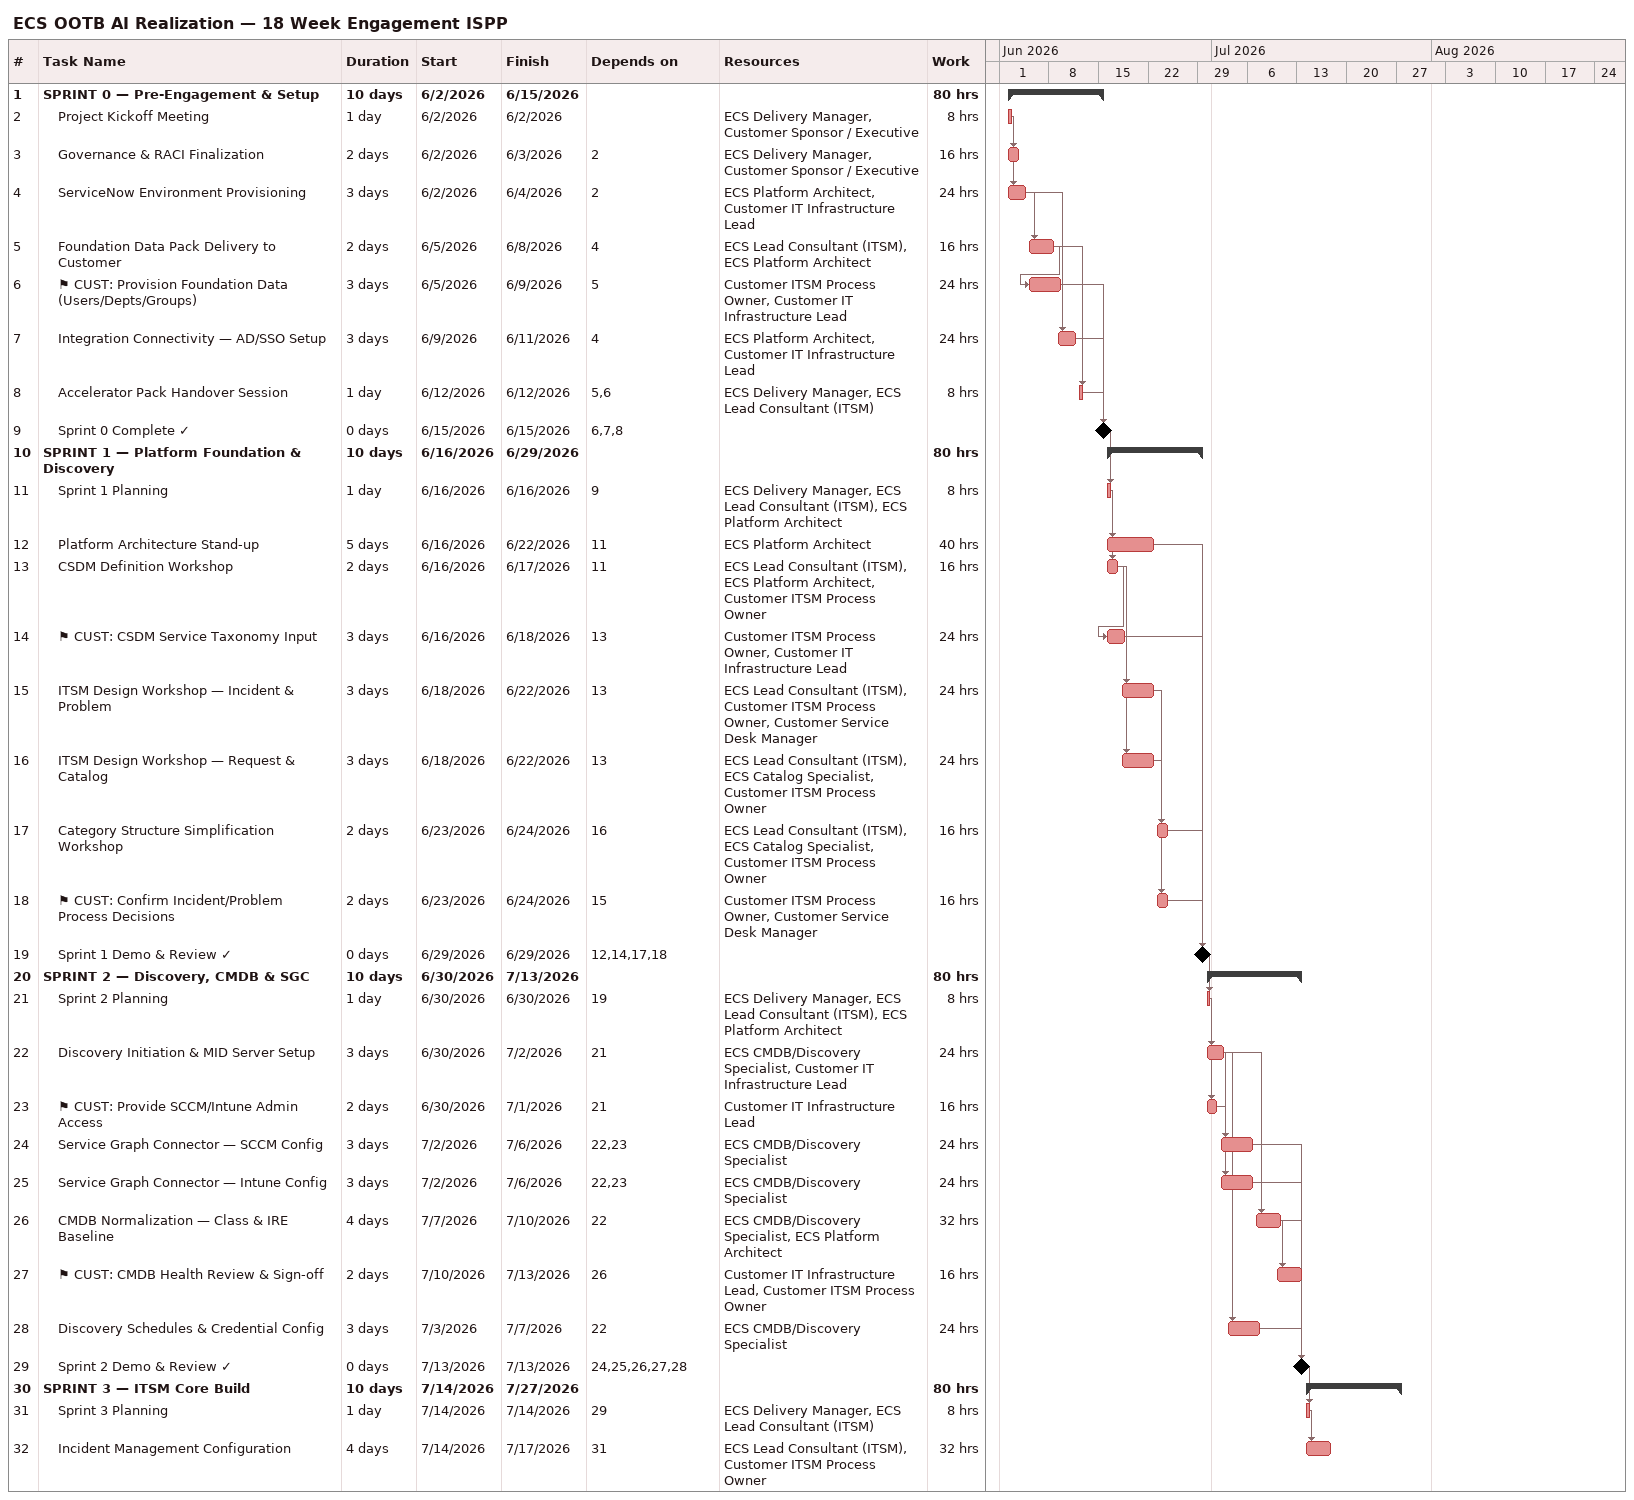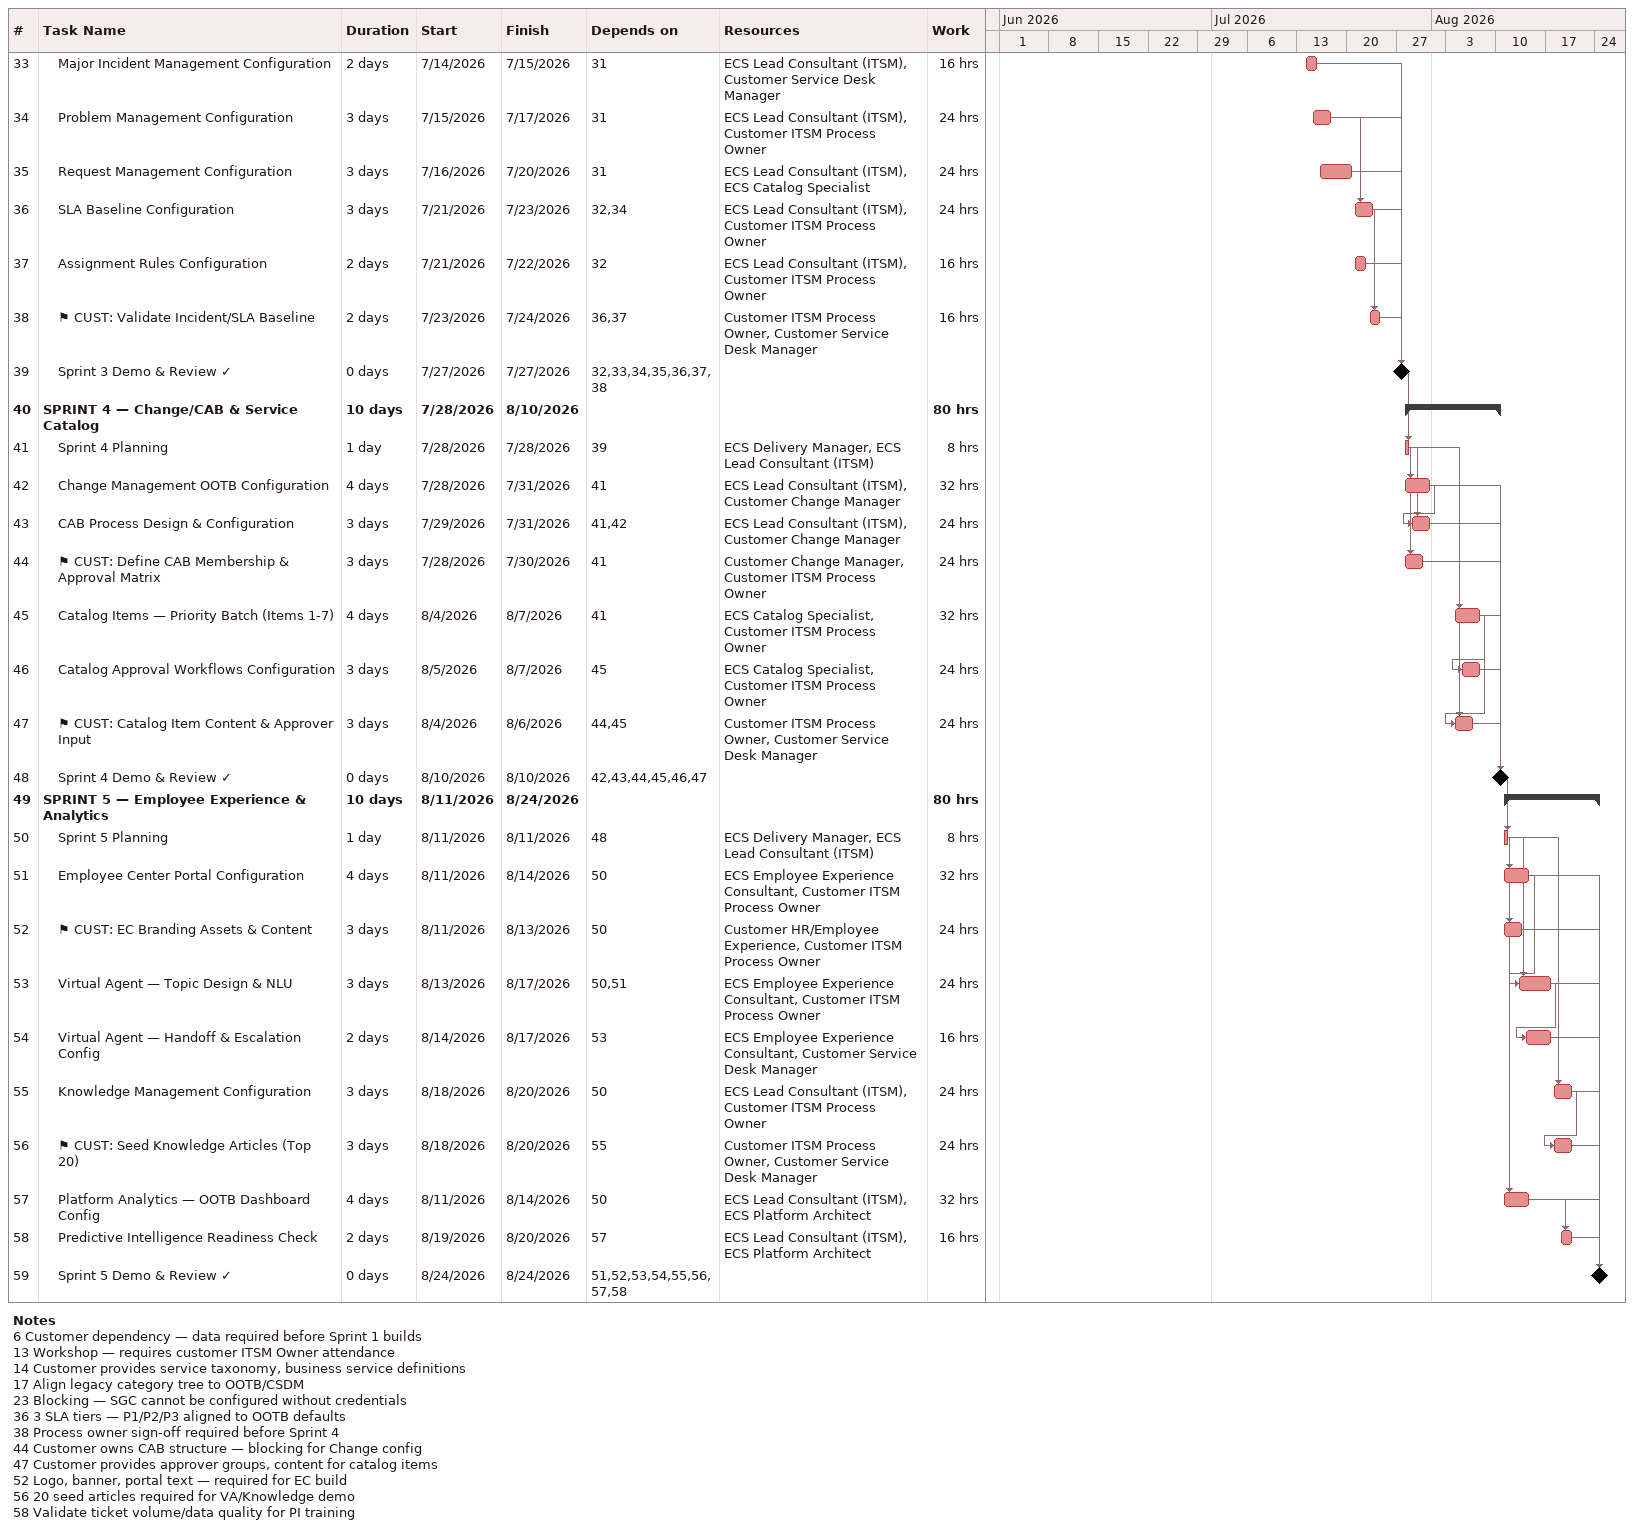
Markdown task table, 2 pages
ECS OOTB AI Realization — 18 Week Engagement ISPP

| ID | Level | Task | Duration | Start | Finish | Predecessors | Resources | Work (h) |
|---|---|---|---|---|---|---|---|---|
| 1 | 1 | **SPRINT 0 — Pre-Engagement & Setup** | 10d | 2026-06-02 | 2026-06-15 |  |  | 80 |
| 2 | 2 | Project Kickoff Meeting | 1d | 2026-06-02 | 2026-06-02 |  | ECS Delivery Manager, Customer Sponsor / Executive | 8 |
| 3 | 2 | Governance & RACI Finalization | 2d | 2026-06-02 | 2026-06-03 | 2 | ECS Delivery Manager, Customer Sponsor / Executive | 16 |
| 4 | 2 | ServiceNow Environment Provisioning | 3d | 2026-06-02 | 2026-06-04 | 2 | ECS Platform Architect, Customer IT Infrastructure Lead | 24 |
| 5 | 2 | Foundation Data Pack Delivery to Customer | 2d | 2026-06-05 | 2026-06-08 | 4 | ECS Lead Consultant (ITSM), ECS Platform Architect | 16 |
| 6 | 2 | ⚑ CUST: Provision Foundation Data (Users/Depts/Groups) | 3d | 2026-06-05 | 2026-06-09 | 5 | Customer ITSM Process Owner, Customer IT Infrastructure Lead | 24 |
| 7 | 2 | Integration Connectivity — AD/SSO Setup | 3d | 2026-06-09 | 2026-06-11 | 4 | ECS Platform Architect, Customer IT Infrastructure Lead | 24 |
| 8 | 2 | Accelerator Pack Handover Session | 1d | 2026-06-12 | 2026-06-12 | 5, 6 | ECS Delivery Manager, ECS Lead Consultant (ITSM) | 8 |
| 9 | 2 | Sprint 0 Complete ✓ | 0d | 2026-06-15 | 2026-06-15 | 6, 7, 8 |  |  |
| 10 | 1 | **SPRINT 1 — Platform Foundation & Discovery** | 10d | 2026-06-16 | 2026-06-29 |  |  | 80 |
| 11 | 2 | Sprint 1 Planning | 1d | 2026-06-16 | 2026-06-16 | 9 | ECS Delivery Manager, ECS Lead Consultant (ITSM), ECS Platform Architect | 8 |
| 12 | 2 | Platform Architecture Stand-up | 5d | 2026-06-16 | 2026-06-22 | 11 | ECS Platform Architect | 40 |
| 13 | 2 | CSDM Definition Workshop | 2d | 2026-06-16 | 2026-06-17 | 11 | ECS Lead Consultant (ITSM), ECS Platform Architect, Customer ITSM Process Owner | 16 |
| 14 | 2 | ⚑ CUST: CSDM Service Taxonomy Input | 3d | 2026-06-16 | 2026-06-18 | 13 | Customer ITSM Process Owner, Customer IT Infrastructure Lead | 24 |
| 15 | 2 | ITSM Design Workshop — Incident & Problem | 3d | 2026-06-18 | 2026-06-22 | 13 | ECS Lead Consultant (ITSM), Customer ITSM Process Owner, Customer Service Desk Manager | 24 |
| 16 | 2 | ITSM Design Workshop — Request & Catalog | 3d | 2026-06-18 | 2026-06-22 | 13 | ECS Lead Consultant (ITSM), ECS Catalog Specialist, Customer ITSM Process Owner | 24 |
| 17 | 2 | Category Structure Simplification Workshop | 2d | 2026-06-23 | 2026-06-24 | 16 | ECS Lead Consultant (ITSM), ECS Catalog Specialist, Customer ITSM Process Owner | 16 |
| 18 | 2 | ⚑ CUST: Confirm Incident/Problem Process Decisions | 2d | 2026-06-23 | 2026-06-24 | 15 | Customer ITSM Process Owner, Customer Service Desk Manager | 16 |
| 19 | 2 | Sprint 1 Demo & Review ✓ | 0d | 2026-06-29 | 2026-06-29 | 12, 14, 17, 18 |  |  |
| 20 | 1 | **SPRINT 2 — Discovery, CMDB & SGC** | 10d | 2026-06-30 | 2026-07-13 |  |  | 80 |
| 21 | 2 | Sprint 2 Planning | 1d | 2026-06-30 | 2026-06-30 | 19 | ECS Delivery Manager, ECS Lead Consultant (ITSM), ECS Platform Architect | 8 |
| 22 | 2 | Discovery Initiation & MID Server Setup | 3d | 2026-06-30 | 2026-07-02 | 21 | ECS CMDB/Discovery Specialist, Customer IT Infrastructure Lead | 24 |
| 23 | 2 | ⚑ CUST: Provide SCCM/Intune Admin Access | 2d | 2026-06-30 | 2026-07-01 | 21 | Customer IT Infrastructure Lead | 16 |
| 24 | 2 | Service Graph Connector — SCCM Config | 3d | 2026-07-02 | 2026-07-06 | 22, 23 | ECS CMDB/Discovery Specialist | 24 |
| 25 | 2 | Service Graph Connector — Intune Config | 3d | 2026-07-02 | 2026-07-06 | 22, 23 | ECS CMDB/Discovery Specialist | 24 |
| 26 | 2 | CMDB Normalization — Class & IRE Baseline | 4d | 2026-07-07 | 2026-07-10 | 22 | ECS CMDB/Discovery Specialist, ECS Platform Architect | 32 |
| 27 | 2 | ⚑ CUST: CMDB Health Review & Sign-off | 2d | 2026-07-10 | 2026-07-13 | 26 | Customer IT Infrastructure Lead, Customer ITSM Process Owner | 16 |
| 28 | 2 | Discovery Schedules & Credential Config | 3d | 2026-07-03 | 2026-07-07 | 22 | ECS CMDB/Discovery Specialist | 24 |
| 29 | 2 | Sprint 2 Demo & Review ✓ | 0d | 2026-07-13 | 2026-07-13 | 24, 25, 26, 27, 28 |  |  |
| 30 | 1 | **SPRINT 3 — ITSM Core Build** | 10d | 2026-07-14 | 2026-07-27 |  |  | 80 |
| 31 | 2 | Sprint 3 Planning | 1d | 2026-07-14 | 2026-07-14 | 29 | ECS Delivery Manager, ECS Lead Consultant (ITSM) | 8 |
| 32 | 2 | Incident Management Configuration | 4d | 2026-07-14 | 2026-07-17 | 31 | ECS Lead Consultant (ITSM), Customer ITSM Process Owner | 32 |
| 33 | 2 | Major Incident Management Configuration | 2d | 2026-07-14 | 2026-07-15 | 31 | ECS Lead Consultant (ITSM), Customer Service Desk Manager | 16 |
| 34 | 2 | Problem Management Configuration | 3d | 2026-07-15 | 2026-07-17 | 31 | ECS Lead Consultant (ITSM), Customer ITSM Process Owner | 24 |
| 35 | 2 | Request Management Configuration | 3d | 2026-07-16 | 2026-07-20 | 31 | ECS Lead Consultant (ITSM), ECS Catalog Specialist | 24 |
| 36 | 2 | SLA Baseline Configuration | 3d | 2026-07-21 | 2026-07-23 | 32, 34 | ECS Lead Consultant (ITSM), Customer ITSM Process Owner | 24 |
| 37 | 2 | Assignment Rules Configuration | 2d | 2026-07-21 | 2026-07-22 | 32 | ECS Lead Consultant (ITSM), Customer ITSM Process Owner | 16 |
| 38 | 2 | ⚑ CUST: Validate Incident/SLA Baseline | 2d | 2026-07-23 | 2026-07-24 | 36, 37 | Customer ITSM Process Owner, Customer Service Desk Manager | 16 |
| 39 | 2 | Sprint 3 Demo & Review ✓ | 0d | 2026-07-27 | 2026-07-27 | 32, 33, 34, 35, 36, 37, 38 |  |  |
| 40 | 1 | **SPRINT 4 — Change/CAB & Service Catalog** | 10d | 2026-07-28 | 2026-08-10 |  |  | 80 |
| 41 | 2 | Sprint 4 Planning | 1d | 2026-07-28 | 2026-07-28 | 39 | ECS Delivery Manager, ECS Lead Consultant (ITSM) | 8 |
| 42 | 2 | Change Management OOTB Configuration | 4d | 2026-07-28 | 2026-07-31 | 41 | ECS Lead Consultant (ITSM), Customer Change Manager | 32 |
| 43 | 2 | CAB Process Design & Configuration | 3d | 2026-07-29 | 2026-07-31 | 41, 42 | ECS Lead Consultant (ITSM), Customer Change Manager | 24 |
| 44 | 2 | ⚑ CUST: Define CAB Membership & Approval Matrix | 3d | 2026-07-28 | 2026-07-30 | 41 | Customer Change Manager, Customer ITSM Process Owner | 24 |
| 45 | 2 | Catalog Items — Priority Batch (Items 1-7) | 4d | 2026-08-04 | 2026-08-07 | 41 | ECS Catalog Specialist, Customer ITSM Process Owner | 32 |
| 46 | 2 | Catalog Approval Workflows Configuration | 3d | 2026-08-05 | 2026-08-07 | 45 | ECS Catalog Specialist, Customer ITSM Process Owner | 24 |
| 47 | 2 | ⚑ CUST: Catalog Item Content & Approver Input | 3d | 2026-08-04 | 2026-08-06 | 44, 45 | Customer ITSM Process Owner, Customer Service Desk Manager | 24 |
| 48 | 2 | Sprint 4 Demo & Review ✓ | 0d | 2026-08-10 | 2026-08-10 | 42, 43, 44, 45, 46, 47 |  |  |
| 49 | 1 | **SPRINT 5 — Employee Experience & Analytics** | 10d | 2026-08-11 | 2026-08-24 |  |  | 80 |
| 50 | 2 | Sprint 5 Planning | 1d | 2026-08-11 | 2026-08-11 | 48 | ECS Delivery Manager, ECS Lead Consultant (ITSM) | 8 |
| 51 | 2 | Employee Center Portal Configuration | 4d | 2026-08-11 | 2026-08-14 | 50 | ECS Employee Experience Consultant, Customer ITSM Process Owner | 32 |
| 52 | 2 | ⚑ CUST: EC Branding Assets & Content | 3d | 2026-08-11 | 2026-08-13 | 50 | Customer HR/Employee Experience, Customer ITSM Process Owner | 24 |
| 53 | 2 | Virtual Agent — Topic Design & NLU | 3d | 2026-08-13 | 2026-08-17 | 50, 51 | ECS Employee Experience Consultant, Customer ITSM Process Owner | 24 |
| 54 | 2 | Virtual Agent — Handoff & Escalation Config | 2d | 2026-08-14 | 2026-08-17 | 53 | ECS Employee Experience Consultant, Customer Service Desk Manager | 16 |
| 55 | 2 | Knowledge Management Configuration | 3d | 2026-08-18 | 2026-08-20 | 50 | ECS Lead Consultant (ITSM), Customer ITSM Process Owner | 24 |
| 56 | 2 | ⚑ CUST: Seed Knowledge Articles (Top 20) | 3d | 2026-08-18 | 2026-08-20 | 55 | Customer ITSM Process Owner, Customer Service Desk Manager | 24 |
| 57 | 2 | Platform Analytics — OOTB Dashboard Config | 4d | 2026-08-11 | 2026-08-14 | 50 | ECS Lead Consultant (ITSM), ECS Platform Architect | 32 |
| 58 | 2 | Predictive Intelligence Readiness Check | 2d | 2026-08-19 | 2026-08-20 | 57 | ECS Lead Consultant (ITSM), ECS Platform Architect | 16 |
| 59 | 2 | Sprint 5 Demo & Review ✓ | 0d | 2026-08-24 | 2026-08-24 | 51, 52, 53, 54, 55, 56, 57, 58 |  |  |

Notes
- 6: Customer dependency — data required before Sprint 1 builds
- 13: Workshop — requires customer ITSM Owner attendance
- 14: Customer provides service taxonomy, business service definitions
- 17: Align legacy category tree to OOTB/CSDM
- 23: Blocking — SGC cannot be configured without credentials
- 36: 3 SLA tiers — P1/P2/P3 aligned to OOTB defaults
- 38: Process owner sign-off required before Sprint 4
- 44: Customer owns CAB structure — blocking for Change config
- 47: Customer provides approver groups, content for catalog items
- 52: Logo, banner, portal text — required for EC build
- 56: 20 seed articles required for VA/Knowledge demo
- 58: Validate ticket volume/data quality for PI training
